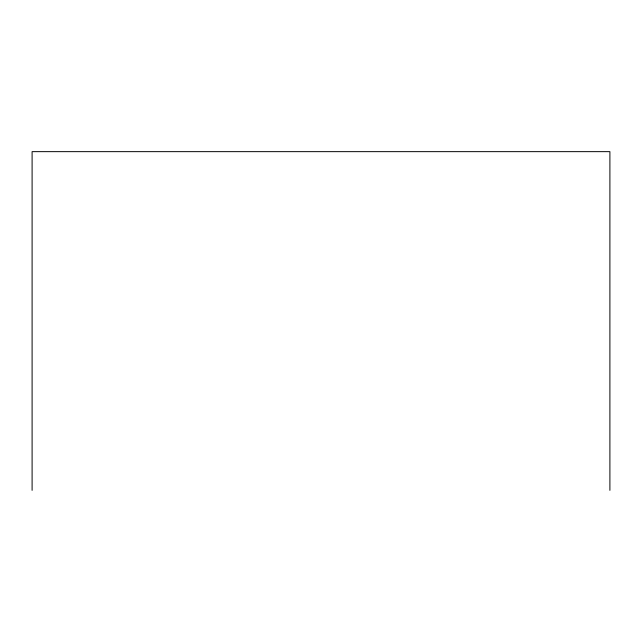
<?xml version="1.0" encoding="UTF-8"?>
<svg xmlns="http://www.w3.org/2000/svg" width="642" height="642" viewBox="0 0 642 642"><rect width="100%" height="100%" fill="white"/><g stroke="black" fill="none" stroke-linecap="round" stroke-linejoin="round"><path stroke-width="0.96" d="M609.9 490.352L609.9 151.648L32.1 151.648L32.1 490.352"/></g></svg>
